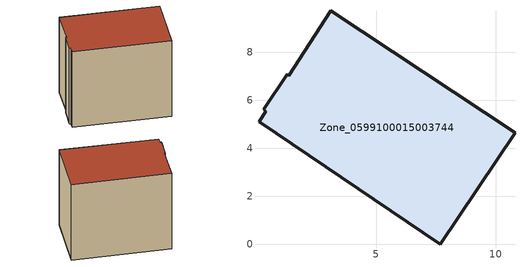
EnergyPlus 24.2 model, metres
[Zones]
Zone_0599100015003744
 floor ground (C_G): 0.4,5.55 0.31,5.63 1.29,7.08 1.35,7.03 3.1,9.73 10.8,4.65 7.69,0 0.11,5.1 z0.7
 wall outside (C_F): 10.8,4.65 3.1,9.73 1.35,7.03 1.29,7.08 0.31,5.63 0.4,5.55 0.11,5.1 7.69,0 10.8,4.65 z0.7:8.99
 roof outside (C_R): 0.4,5.55 0.11,5.1 7.69,0 10.8,4.65 3.1,9.73 1.35,7.03 1.29,7.08 0.31,5.63 z8.99
[BUILDING]
Pand.0599100015003744: North Axis=0; Terrain=City; Loads Convergence Tolerance Value=0.04; Temperature Convergence Tolerance Value=0.4; Solar Distribution=FullExterior; Maximum Number of Warmup Days=25; Minimum Number of Warmup Days=1
[Site:Location]
Rotterdam.The.Hague.AP_ZH_NLD Design_Conditions: Latitude=51.96; Longitude=4.45; Time Zone=1; Elevation=-4.5
[SITE:GROUNDTEMPERATURE:BUILDINGSURFACE]
18, 18, 18, 18, 18, 18, 18, 18, 18, 18, 18, 18
[MATERIAL] Thermal Absorptance=0.9; Solar Absorptance=0.7; Visible Absorptance=0.7
Name | Roughness | Thickness | Conductivity | Density | Specific Heat
G.TC.1975-1991 | MediumSmooth | 0.15 | 0.288461 | 540 | 1210
F.TC.1975-1991 | Rough | 0.3 | 0.230769 | 1920 | 840
R.TC.1975-1991 | MediumRough | 0.2 | 0.153846 | 1500 | 1000
[CONSTRUCTION]
C_G: G.TC.1975-1991
C_F: F.TC.1975-1991
C_R: R.TC.1975-1991
[ZONE]
Zone_0599100015003744: Type=1; Multiplier=1; Ceiling Height=Autocalculate; Volume=Autocalculate; Floor Area=autocalculate; Part of Total Floor Area=Yes
[ZONEINFILTRATION:DESIGNFLOWRATE]
Infil_Zone_0599100015003744: Zone or ZoneList or Space or SpaceList=Zone_0599100015003744; Schedule=AlwaysOn; Design Flow Rate Calculation Method=Flow/Area; Flow Rate per Floor Area=0.003; Constant Term Coefficient=1; Temperature Term Coefficient=0; Velocity Term Coefficient=0; Velocity Squared Term Coefficient=0
[HVACTEMPLATE:ZONE:IDEALLOADSAIRSYSTEM]
Zone_0599100015003744: Maximum Heating Supply Air Temperature=50; Minimum Cooling Supply Air Temperature=13; Maximum Heating Supply Air Humidity Ratio=0.0156; Minimum Cooling Supply Air Humidity Ratio=0.0077; Heating Limit=NoLimit; Cooling Limit=NoLimit; Dehumidification Control Type=ConstantSensibleHeatRatio; Cooling Sensible Heat Ratio=0.7; Dehumidification Setpoint=60; Humidification Control Type=None; Humidification Setpoint=30; Outdoor Air Method=None; Outdoor Air Flow Rate per Person=0.00944; Outdoor Air Flow Rate per Zone Floor Area=0; Outdoor Air Flow Rate per Zone=0; Demand Controlled Ventilation Type=None; Outdoor Air Economizer Type=NoEconomizer; Heat Recovery Type=None; Sensible Heat Recovery Effectiveness=0.7; Latent Heat Recovery Effectiveness=0.65
[ZONECONTROL:THERMOSTAT]
ThermostatControl_Zone_0599100015003744: Zone or ZoneList=Zone_0599100015003744; Control Type Schedule=DualSetpointControlType; Control 1=Thermostat_Zone_0599100015003744; Temperature Difference Between Cutout And Setpoint=0
[THERMOSTATSETPOINT:DUALSETPOINT]
Thermostat_Zone_0599100015003744: Heating Setpoint Temperature Schedule=HeatingSetpoint_Zone_0599100015003744; Cooling Setpoint Temperature Schedule=CoolingSetpoint_Zone_0599100015003744
[SCHEDULE:COMPACT]
HeatingSetpoint_Zone_0599100015003744: Through: 12/31, For: AllDays, Until: 24:00, 21
CoolingSetpoint_Zone_0599100015003744: Through: 12/31, For: AllDays, Until: 24:00, 24
DualSetpointControlType: Through: 12/31, For: AllDays, Until: 24:00, 4
AlwaysOn: Through: 12/31, For: AllDays, Until: 24:00, 1
